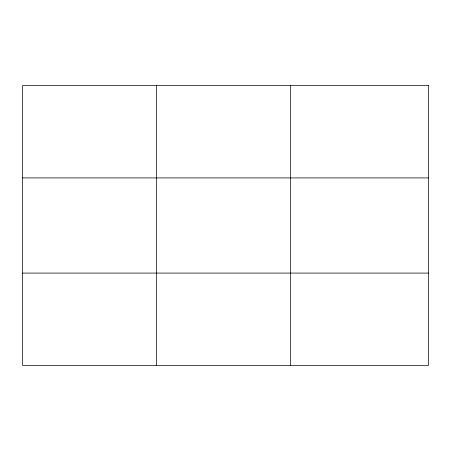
<?xml version="1.0" encoding="UTF-8"?>
<svg xmlns="http://www.w3.org/2000/svg" width="451" height="451" viewBox="0 0 451 451"><rect width="100%" height="100%" fill="white"/><g stroke="black" fill="none" stroke-linecap="round" stroke-linejoin="round"><path stroke-width="0.68" d="M156.497 365.468L156.497 85.532M290.444 365.468L290.444 85.532M22.55 177.914L428.45 177.914M22.55 273.086L428.45 273.086M428.45 85.532L428.45 365.468L22.55 365.468L22.55 85.532L428.45 85.532"/></g></svg>
